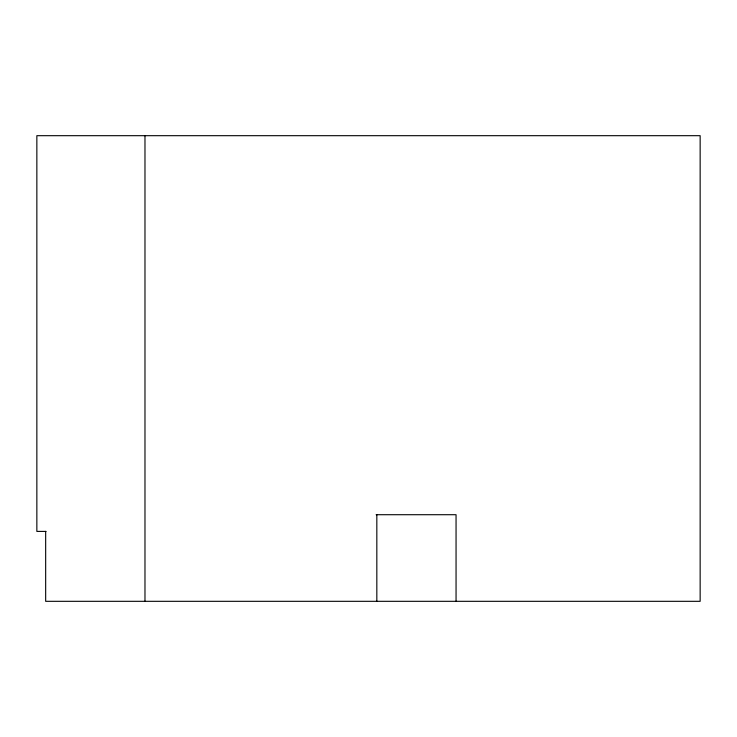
<?xml version="1.0" encoding="UTF-8"?>
<svg xmlns="http://www.w3.org/2000/svg" width="737" height="737" viewBox="0 0 737 737"><rect width="100%" height="100%" fill="white"/><g stroke="black" fill="none" stroke-linecap="round" stroke-linejoin="round"><path stroke-width="1.11" d="M376.146 514.712L456.056 514.712L456.056 601.318M46.044 531.405L36.85 531.405L36.85 135.682L700.15 135.682L700.15 601.318L45.666 601.318L45.666 531.405M376.828 514.712L376.828 601.318M144.977 135.682L144.977 601.318"/></g></svg>
